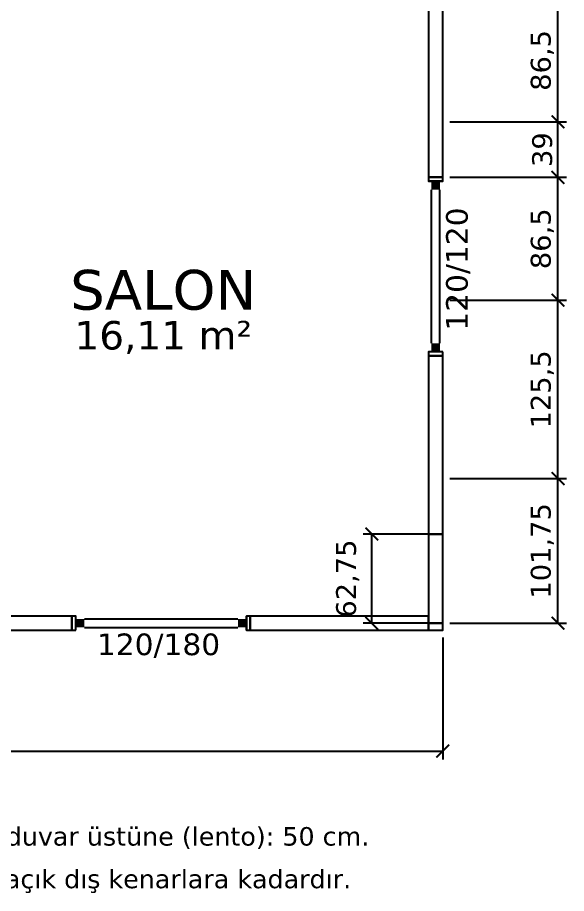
# Model space of a CAD drawing. Header units: centimetres. Extents: x -135 to 4159, y -1445 to 1077.
# Drawn here: x 1547 to 1933, y -185 to 431 of the extents above; entities that cross this region are included whole.
import ezdxf
from ezdxf.enums import TextEntityAlignment as Align

# ---------------------------------------------------------------- set-up
doc = ezdxf.new("R2010")
doc.units = ezdxf.units.CM
for name, color, linetype in [('DIS_DUVAR_100', 30, 'Continuous'), ('KOSE_PROFIL_100', 8, 'Continuous'), ('ODA_ADLARI', 7, 'Continuous'), ('OLCULER', 7, 'Continuous'), ('OZEL_PANEL_OLCU_CM', 3, 'Continuous'), ('PENCERE', 10, 'Continuous')]:
    doc.layers.add(name, color=color, linetype=linetype)
doc.styles.add('PORTMAN', font='DejaVuSans.ttf')
doc.styles.get("Standard").update_dxf_attribs({"font": 'DejaVuSans.ttf'})
doc.dimstyles.new('PORTMAN', dxfattribs={"dimtxt": 14, "dimasz": 9, "dimexe": 6, "dimexo": 5, "dimgap": 4, "dimtad": 1, "dimtxsty": 'PORTMAN', "dimblk": 'ARCHTICK', "dimcen": 2.5, "dimazin": 3, "dimtfac": 0.5, "dimtmove": 2, "dimatfit": 3})

# ---------------------------------------------------------------- blocks, each defined once
blk = doc.blocks.new('BOM_D01_1255p0_DIS_DOLU')
blk.add_lwpolyline([(0, 0), (10, 0), (10, 125.5), (0, 125.5)], close=True)
blk = doc.blocks.new('kaynak-pencere-120180')
at = {"layer": 'PENCERE', "color": 1}
for p, q in [((53839.87, 6703.82), (53839.87, 6713.82)), ((53959.87, 6703.82), (53959.87, 6713.82)), ((53845.87, 6711.82), (53953.87, 6711.82)), ((53845.87, 6705.82), (53953.87, 6705.82))]:
    blk.add_line(p, q, dxfattribs=at)
for points in [[(53839.87, 6705.82), (53845.87, 6705.82), (53839.87, 6711.82), (53845.87, 6711.82)], [(53959.87, 6705.82), (53953.87, 6705.82), (53959.87, 6711.82), (53953.87, 6711.82)]]:
    blk.add_solid(points, dxfattribs=at)
at = {"layer": 'PENCERE', "color": 0, "lineweight": 25}
blk.add_text('120/180', height=15.217, dxfattribs=at).set_placement((53854.7, 6686.34))
blk = doc.blocks.new('BOM_P02_PENCERE_1200x1800')
at = {"layer": 'PENCERE'}
blk.add_blockref('kaynak-pencere-120180', (0, 0), dxfattribs=at)
blk = doc.blocks.new('BOM_D03_1255p0_DIS_P02')
for points in [[(0, 122.75), (10, 122.75), (10, 125.5), (0, 125.5)], [(0, 0), (10, 0), (10, 2.75), (0, 2.75)]]:
    blk.add_lwpolyline(points, close=True)
at = {"layer": 'PENCERE', "rotation": 270}
blk.add_blockref('BOM_P02_PENCERE_1200x1800', (-6703.823, 53962.624), dxfattribs=at)
blk = doc.blocks.new('BOM_D06_627p5_DIS_DOLU')
blk.add_lwpolyline([(0, 0), (10, 0), (10, 62.75), (0, 62.75)], close=True)
blk = doc.blocks.new('kaynak-pencere-120120')
at = {"layer": 'PENCERE', "color": 1}
for p, q in [((53387.01, 8192.86), (53397.01, 8192.86)), ((53389.01, 8186.86), (53389.01, 8078.86)), ((53395.01, 8186.86), (53395.01, 8078.86)), ((53387.01, 8072.86), (53397.01, 8072.86))]:
    blk.add_line(p, q, dxfattribs=at)
for points in [[(53389.01, 8192.86), (53389.01, 8186.86), (53395.01, 8192.86), (53395.01, 8186.86)], [(53389.01, 8072.86), (53389.01, 8078.86), (53395.01, 8072.86), (53395.01, 8078.86)]]:
    blk.add_solid(points, dxfattribs=at)
at = {"layer": 'PENCERE', "color": 0, "lineweight": 25}
blk.add_text('120/120', height=15.217, rotation=270, dxfattribs=at).set_placement((53369.52, 8178.03))
blk = doc.blocks.new('BOM_P01_PENCERE_1200x1200')
at = {"layer": 'PENCERE'}
blk.add_blockref('kaynak-pencere-120120', (0, 0), dxfattribs=at)
blk = doc.blocks.new('BOM_D02_1255p0_DIS_P01')
for points in [[(0, 122.75), (10, 122.75), (10, 125.5), (0, 125.5)], [(0, 0), (10, 0), (10, 2.75), (0, 2.75)]]:
    blk.add_lwpolyline(points, close=True)
at = {"layer": 'PENCERE'}
blk.add_blockref('BOM_P01_PENCERE_1200x1200', (-53387.006, -8070.111), dxfattribs=at)
blk = doc.blocks.new('BOM_B02_DIS_KOSE_100x50')
blk.add_lwpolyline([(0, 0), (10, 0), (10, 5), (0, 5)], close=True)
blk = doc.blocks.new('_ARCHTICK')
at = {"color": 0, "linetype": 'BYBLOCK', "const_width": 0.15}
blk.add_lwpolyline([(-0.5, -0.5), (0.5, 0.5)], dxfattribs=at)

msp = doc.modelspace()

# ---------------------------------------------------------------- block references
at = {"layer": 'DIS_DUVAR_100'}
for name, p in [('BOM_D01_1255p0_DIS_DOLU', (1836, 318.75)), ('BOM_D01_1255p0_DIS_DOLU', (1836, 67.75)), ('BOM_D06_627p5_DIS_DOLU', (1836, 5))]:
    msp.add_blockref(name, p, dxfattribs=at)
for name, p, rotation in [('BOM_D02_1255p0_DIS_P01', (1846, 318.75), 180), ('BOM_D01_1255p0_DIS_DOLU', (1459.5, 10), 270), ('BOM_D03_1255p0_DIS_P02', (1710.5, 0), 90), ('BOM_D01_1255p0_DIS_DOLU', (1710.5, 10), 270)]:
    msp.add_blockref(name, p, dxfattribs=dict(at, rotation=rotation))
at = {"layer": 'KOSE_PROFIL_100'}
msp.add_blockref('BOM_B02_DIS_KOSE_100x50', (1836, 0), dxfattribs=at)

# ---------------------------------------------------------------- texts
at = {"layer": 'ODA_ADLARI', "style": 'PORTMAN'}
for s, height, p in [('SALON', 28, (1649.25, 239.625)), ('16,11 m²', 20, (1649.25, 207.625)), ('Pencereler pano ortasında. Pencere üstünden duvar üstüne (lento): 50 cm.', 13, (1459.5, -145)), ('Net alanlar kapı eşikleri hariç; veranda alanı açık dış kenarlara kadardır.', 13, (1459.5, -175))]:
    msp.add_text(s, height=height, dxfattribs=at).set_placement(p, align=Align.MIDDLE_CENTER)

# ---------------------------------------------------------------- dimensions: what is measured, and where the dimension line sits
at = {"layer": 'OLCULER'}
for base, p1, p2 in [((1927, 357.75), (1846, 357.75), (1846, 444.25)), ((1927, 318.75), (1846, 318.75), (1846, 357.75)), ((1927, 232.25), (1846, 232.25), (1846, 318.75)), ((1927, 106.75), (1846, 106.75), (1846, 232.25)), ((1927, 5), (1846, 5), (1846, 106.75))]:
    msp.add_linear_dim(base=base, p1=p1, p2=p2, angle=90, dimstyle='PORTMAN', override={"dimtxt": 14, "dimasz": 9, "dimexe": 6, "dimexo": 5, "dimdec": 2, "dimzin": 8, "dimdsep": 44}, dxfattribs=at).render()
msp.add_linear_dim(base=(1073, -85), p1=(1073, 0), p2=(1846, 0), dimstyle='PORTMAN', override={"dimtxt": 14, "dimasz": 9, "dimexe": 6, "dimexo": 5, "dimdec": 2, "dimzin": 8, "dimdsep": 44}, dxfattribs=at).render()
at = {"layer": 'OZEL_PANEL_OLCU_CM'}
msp.add_linear_dim(base=(1796, 5), p1=(1846, 5), p2=(1846, 67.75), angle=90, dimstyle='PORTMAN', override={"dimtxt": 14, "dimasz": 9, "dimexe": 6, "dimexo": 5, "dimdec": 2, "dimzin": 8, "dimdsep": 44}, dxfattribs=at).render()

doc.saveas('drawing.dxf')
